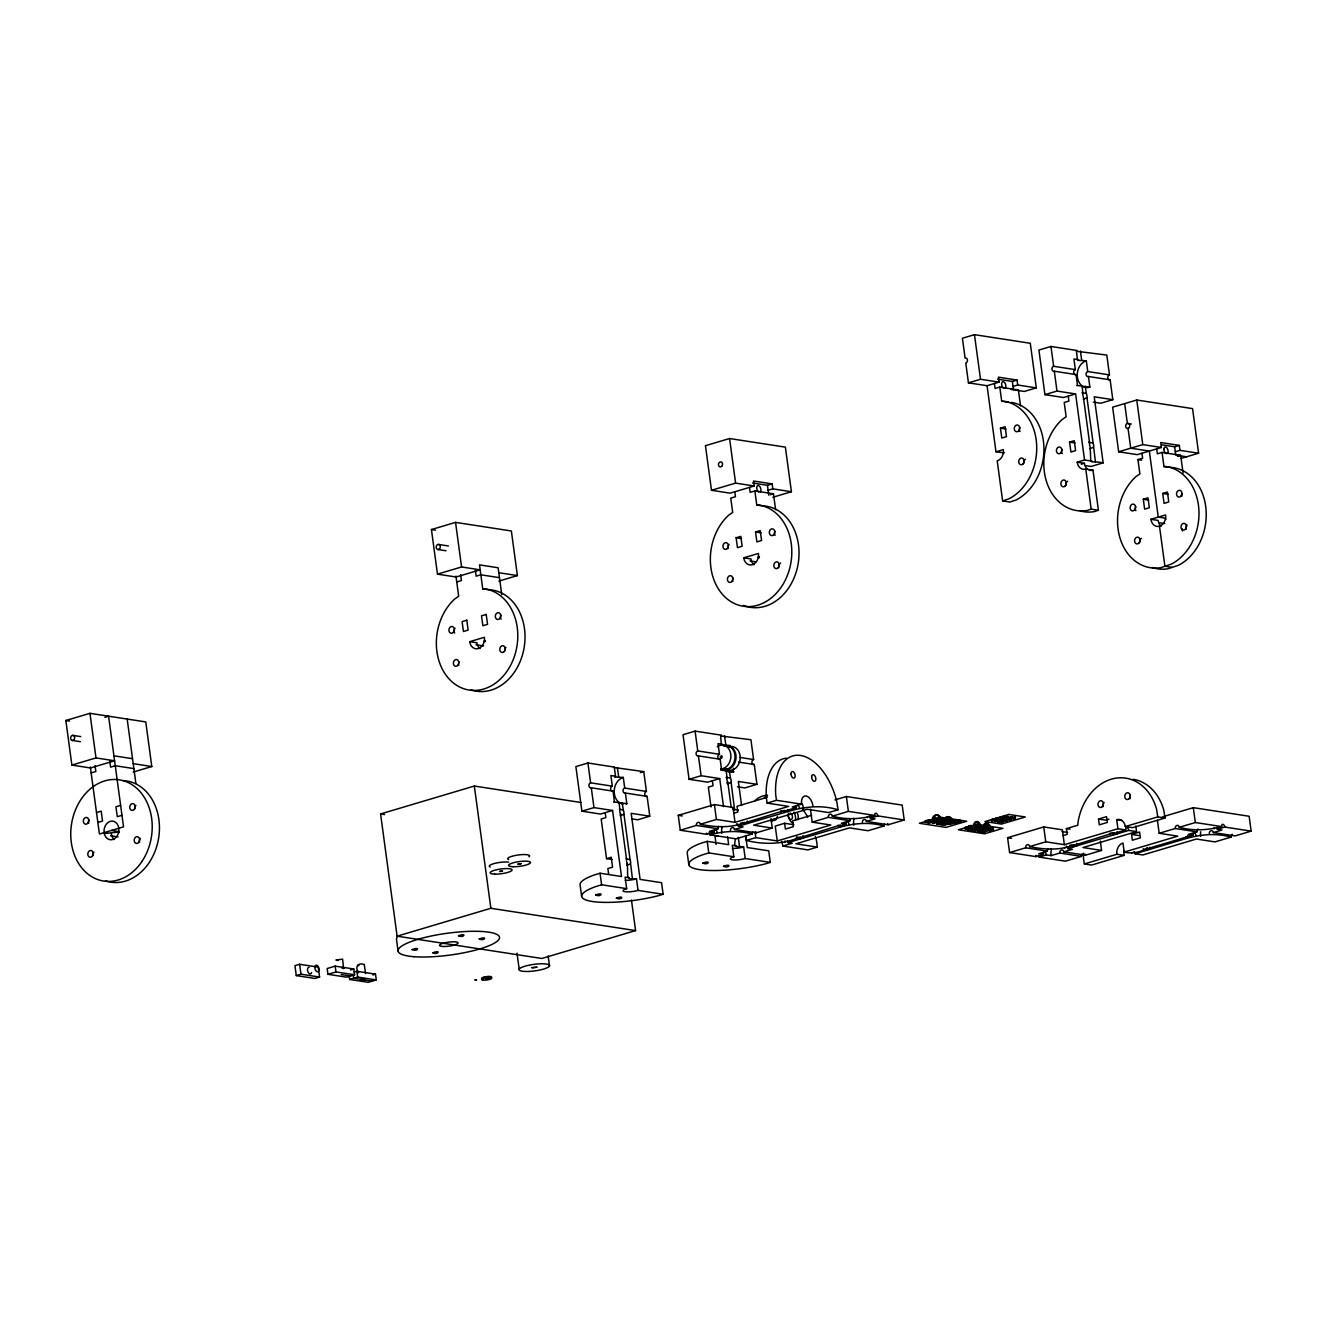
<?xml version="1.0" encoding="UTF-8"?>
<svg xmlns="http://www.w3.org/2000/svg" width="1317" height="1317" viewBox="0 0 1317 1317"><rect width="100%" height="100%" fill="white"/><g stroke="black" fill="none" stroke-linecap="round" stroke-linejoin="round"><path stroke-width="1.5" d="M929.506 822.631L927.991 822.664L934.543 822.104L934.346 820.623M945.721 822.368L945.919 823.866L944.322 824.343L939.63 823.734M943.202 820.557L943.301 819.701M946.989 817.1A5.12 4.05 -81.2 0 1 952.142 819.849L949.014 821.594L944.552 819.898M987.289 829.15L987.404 830.253L993.495 829.628L993.298 828.146L989.577 827.57M988.458 830.138L988.688 829.035M935.696 818.104L934.51 817.495M944.322 824.343L942.297 824.936L941.671 822.499L943.565 821.051A5.12 4.05 -81.2 0 1 943.91 819.75M971.156 827.767L970.942 826.566L974.234 826.187M971.946 827.751L972.325 826.944L972.604 828.459L974.465 828.739L974.251 827.257M786.381 758.148A51.198 29.386 73.4 0 0 766.362 797.987L767.136 803.09L788.603 806.399L735.034 822.335L733.026 807.469L714.407 804.588L678.255 815.355L680.263 830.22L696.331 825.43A2.552 2.025 -81.2 0 1 698.01 822.368A2.552 2.025 -81.2 0 1 700.348 824.244C714.275 827.323 732.137 828.294 744.582 822.351M744.533 823.01L784.751 810.399M745.965 836.509L746.426 840.411C763.531 845.02 784.734 844.263 800.193 836.97M800.143 837.628L840.378 825.018M977.626 830.879L980.227 832.048L983.387 831.225L981.774 831.669M1135.781 826.039L1136.538 831.603L1128.784 830.418A2.552 1.465 73.4 0 0 1126.908 827.702A2.552 1.465 73.4 0 0 1125.689 829.94L1117.935 828.739L1064.366 844.674L1062.358 829.809L1043.739 826.944L1007.587 837.694L1009.596 852.56L1025.663 847.786A2.552 2.025 -81.2 0 1 1027.342 844.707A2.552 2.025 -81.2 0 1 1029.68 846.584C1043.607 849.679 1061.469 850.65 1073.915 844.691M1073.865 845.349L1114.1 832.739M1083.512 853.202A51.198 40.448 -81.2 0 0 1083.545 858.898L1084.352 863.952L1116.832 854.272A9.384 7.408 -81.2 0 1 1122.973 843.012L1124.208 852.083C1131.468 854.173 1142.382 851.984 1147.403 847.489M1147.091 848.774L1187.275 836.822L1187.588 835.538M928.732 822.516C927.58 819.009 936.041 823.701 938.05 820.228C938.675 816.655 934.099 821.643 940.898 818.861L940.766 818.087A5.12 4.05 -81.2 0 0 933.852 816.968M930.856 821.874L932.024 821.364M948.158 820.903L949.211 820.491L949.425 821.989L942.231 823.635L948.355 821.347M949.639 822.368L948.191 824.03L960.883 821.94L960.669 820.442L955.088 819.586L945.688 821.298L946.544 819.832M957.196 821.693C957.92 820.211 953.508 822.499 960.883 821.94M978.317 828.591L977.23 828.656L983.832 828.13L983.634 826.648L979.914 826.072M983.832 828.13L980.21 827.685M970.283 829.002L971.534 828.623L970.497 827.586L969.411 829.266L974.465 828.739M980.441 829.101L979.074 830.747L984.128 830.237L983.931 828.739M937.342 820.903L936.815 822.269L938.675 822.565L944.026 820.968L948.635 821.857M948.964 824.146L959.27 822.417M972.456 829.331L967.896 829.233L968.044 830.171L972.637 830.467L971.946 829.463L971.699 830.747L974.201 831.126L975.074 830.336A5.12 2.947 73.4 0 0 974.728 829.052M980.885 827.685L976.457 827.553L976.49 828.64L968.044 830.171M988.474 825.413L988.474 825.413A5.12 2.947 73.4 0 1 989.248 826.615M970.777 828.409L965.262 828.953L965.065 827.471L968.67 826.385L972.39 826.961L970.283 827.767M974.728 828.953L974.926 830.451L981.198 830.006M930.378 822.368L931.629 821.989M932.749 822.96L936.799 822.615L937.408 821.479M942.001 821.808L936.519 822.598L936.716 824.08C938.922 822.763 945.804 823.158 940.964 823.586M941.737 824.129L943.005 823.751M945.326 820.442L946.594 820.063M948.783 823.24L948.174 824.36L944.124 824.705A5.12 4.05 -81.2 0 1 944.19 823.372M958.249 821.528L951.483 820.656L951.681 822.154L955.302 821.067L955.088 819.586M956.702 822.203L957.969 821.824M976.243 827.866L974.629 828.344L974.432 826.862M977.823 830.319L979.107 830.187M981.823 828.739L973 830.517L972.67 828.228M982.12 830.829L977.56 830.797L979.074 830.747M985.906 829.364L990.582 829.512L989.709 828.475M983.025 831.406L988.474 829.578M989.314 829.891L991.882 830.105M991.487 830.22L982.663 832.015L984.754 831.834A5.12 2.947 73.4 0 0 984.392 830.55M987.075 825.068L988.096 825.364L987.404 826.319M987.832 826.039L987.141 824.672M937.276 820.112L930.823 821.528L930.625 820.047L928.765 819.767L925.143 820.837L925.357 822.318L931.613 821.578M977.626 827.652L977.757 828.755M938.478 817.1L938.297 816.112M726.885 783.055L727.461 781.393A3.408 1.959 73.4 0 1 727.017 778.084L726.243 770.593L720.745 770.198M970.185 826.763L970.909 827.652M796.423 836.855L796.653 838.666M977.856 829.957L978.383 829.101M955.829 822.45C954.446 822.681 953.985 820.754 956.718 821.627M980.144 827.899L971.913 830.352M476.507 980.029L474.811 979.832L476.474 979.93M483.783 977.872L484.837 977.856M487.981 977.362L487.076 976.934L488.278 976.638M487.092 977.313L488.508 976.984M613.59 802.069L619.089 802.481L619.863 809.971A3.408 1.959 73.4 0 0 620.307 813.28L626.563 859.524A3.408 1.959 73.4 0 0 627.007 862.833C629.049 876.447 623.912 879.756 636.49 878.834L638.054 890.407L663.126 894.276L661.562 882.703L640.111 879.394L631.172 813.33L649.791 816.194L647.108 796.39A2.552 2.025 -81.2 0 1 644.754 794.497A2.552 2.025 -81.2 0 1 646.433 791.435L643.75 771.614L613.492 767.399L614.298 767.07L615.533 776.24L614.578 776.997L623.287 777.442L624.719 788.076A2.552 2.025 -81.2 0 0 623.056 791.155A2.552 2.025 -81.2 0 0 625.394 793.032L647.108 796.39M632.358 878.209L630.58 863.376A3.408 1.959 73.4 0 0 630.135 860.067L623.879 813.824A3.408 1.959 73.4 0 0 623.435 810.531L622.184 802.958L618.266 803.008M734.59 809.955L731.05 781.952A3.408 1.959 73.4 0 0 730.606 778.643L729.338 771.071L725.255 771.054L726.243 770.593M1076.615 385.535L1082.113 385.947L1082.887 393.437A3.408 1.959 73.4 0 0 1083.348 396.73L1089.587 442.989A3.408 1.959 73.4 0 0 1090.048 446.282C1091.694 467.749 1087.496 459.699 1103.152 462.86L1094.213 396.796L1112.816 399.66L1110.132 379.839A2.552 2.025 -81.2 0 1 1107.795 377.963A2.552 2.025 -81.2 0 1 1109.474 374.884L1106.79 355.063L1076.532 351.277M1095.398 461.674L1093.62 446.842A3.408 1.959 73.4 0 0 1093.176 443.533L1086.92 397.29A3.408 1.959 73.4 0 0 1086.476 393.981L1085.224 386.424L1082.097 386.589M975.288 822.911L975.271 824.162M984.787 824.64L985.742 824.475M935.498 818.071L934.757 816.787M976.539 826.006L977.593 826.796L971.534 828.623M1001.628 817.775L1000.146 818.17M1001.101 818.68C995.092 819.141 1005.2 818.12 1000.163 818.4M1005.562 816.672L1004.163 816.968M1004.18 819.19L1002.797 819.487M1003.817 819.931L1001.644 820.228L1002.83 819.783M1008.229 817.956L1006.814 818.285M1006.846 820.475L1005.431 820.787M343.605 968.637L342.601 959.155L335.901 960.011L337.975 960.521M364.068 964.719C360.035 962.299 353.68 965.542 358.603 972.802M1076.368 351.013C1078.425 363.838 1074.853 359.36 1086.327 360.907L1087.76 371.542A2.552 2.025 -81.2 0 0 1086.081 374.621A2.552 2.025 -81.2 0 0 1088.435 376.497L1110.132 379.839M485.693 977.856L487.537 977.56L486.73 977.889M812.968 805.905A9.384 5.383 73.4 0 0 806.053 795.945A9.384 5.383 73.4 0 0 801.592 804.16L776.52 800.292L775.746 795.188A51.198 29.386 73.4 0 1 799.715 755.365A51.198 29.386 73.4 0 1 836.838 801.905L838.04 809.774C819.635 804.16 801.888 807.14 784.323 812.573L738.442 826.22L737.668 824.426A2.519 1.301 59.8 0 0 736.779 823.701M787.632 811.684L787.632 809.56M884.464 824.03A2.552 2.025 -81.2 0 0 884.102 825.957C869.022 821.808 854.387 823.207 839.933 827.191L788.109 842.617A2.552 1.465 73.4 0 0 787.418 840.789M1128.784 830.418L1067.774 848.56A2.568 1.432 70 0 0 1066.21 846.024M1232.218 834.27A2.552 2.025 -81.2 0 0 1231.066 837.102C1215.97 832.953 1201.334 834.369 1186.88 838.336L1135.056 853.762A2.552 1.465 73.4 0 0 1133.986 851.49M969.987 826.714L970.744 828.163L976.095 826.566L973.872 825.726A5.12 2.947 73.4 0 1 975.864 821.742A5.12 2.947 73.4 0 1 979.585 825.133M970.366 826.549L969.938 827.636M940.075 822.812L942.231 823.635M485.331 977.708L483.718 977.461L485.347 977.23M935.564 818.252L934.329 817.89M620.62 813.807L620.307 815.799L623.715 814.285M627.32 863.359L627.007 865.351L630.415 863.837M1010.732 819.355L1011.472 818.976L1010.485 818.894M720.662 735.512C721.65 748.27 719.757 744.171 730.441 745.554L728.515 746.262M942.791 820.837L944.47 820.705M973.675 829.99L977.099 828.805M936.683 821.364L932.831 823.454M936.93 819.717L943.729 817.841L949.31 818.697L949.508 820.178L943.334 820.491M948.059 823.125L944.19 825.216M1086.755 397.75L1083.348 399.265M1093.456 447.303L1089.702 448.653M730.869 782.413L727.461 783.928M1082.113 385.947L1081.619 386.523M1086.327 360.907L1084.401 361.599A13.647 10.783 -81.2 0 0 1077.487 377.88A13.647 10.783 -81.2 0 0 1089.027 387.445L1089.867 387.132L1088.435 376.497M623.287 777.442L621.361 778.133A13.647 10.783 -81.2 0 0 614.232 792.686A13.647 10.783 -81.2 0 0 623.155 804.078M625.987 803.979L626.826 803.683L625.394 793.032M733.52 768.255L733.141 772.108A13.647 10.783 -81.2 0 1 725.223 769.671M119.221 831.636L118.267 832.13L119.238 832.509M735.446 838.666C733.339 849.827 736.302 845.399 743.644 846.963L745.208 858.519L770.28 862.388L768.716 850.831L747.266 847.522L745.636 835.505M1011.242 389.453L1024.264 391.462L1036.314 387.873L1030.289 343.276L974.465 334.666L962.414 338.255L965.098 358.076A2.552 2.025 -81.2 0 1 967.435 359.953A2.552 2.025 -81.2 0 1 965.773 363.031L968.439 382.852L987.059 385.716L995.981 451.78L1003.356 449.591A9.384 7.408 -81.2 0 1 997.216 460.868L1002.632 500.937L1008.97 498.814A51.198 40.448 -81.2 0 0 1036.644 444.981A51.198 40.448 -81.2 0 0 1004.048 401.224L1001.694 401.241L999.784 387.083L995.092 388.482L994.417 383.527M1092.287 461.197L1084.533 459.995L1077.174 462.185A9.384 7.408 -81.2 0 0 1085.768 469.082L1092.995 470.202L1098.411 510.255L1091.184 509.136L1087.085 510.502A51.198 40.448 -81.2 0 1 1045.928 479.635A51.198 40.448 -81.2 0 1 1062.012 419.646L1066.144 416.748L1064.218 402.475L1068.91 401.076L1068.235 396.121M1098.411 510.255L1094.312 511.622A51.198 40.448 -81.2 0 1 1080.269 510.914M614.298 767.07L587.925 763.004L575.875 766.593L581.916 811.173L593.967 807.601L612.57 810.465L621.509 876.529L600.042 873.22L593.819 875.13A51.198 10.997 -7.7 0 0 580.073 884.843L581.637 896.416M727.577 836.641L728.663 844.658L707.213 841.349L700.973 843.259A51.198 10.997 -7.7 0 0 687.227 852.972L688.791 864.528M629.263 877.731L625.114 877.089L626.678 888.646L601.606 884.777L595.383 886.703A51.198 10.997 -7.7 0 0 593.078 901.602A51.198 10.997 -7.7 0 0 659.093 895.511L663.126 894.276M736.417 845.843L732.285 845.218L733.849 856.774L708.76 852.906L702.537 854.815A51.198 10.997 -7.7 0 0 700.232 869.73A51.198 10.997 -7.7 0 0 766.247 863.639L770.28 862.388M729.569 438.528L705.451 445.689L711.476 490.286L730.095 493.167L754.197 485.989L753.522 481.034L772.141 483.899L772.799 488.854L791.418 491.718L785.376 447.138L729.569 438.528L735.594 483.125L754.197 485.989M437.474 574.146L461.576 566.968L480.178 569.833L456.077 577.011L437.474 574.146L431.433 529.549L455.55 522.372L511.358 530.981L517.4 575.578L498.847 581.093M1077.322 350.536L1050.966 346.47L1038.915 350.042L1044.941 394.639L1063.543 397.52L1075.61 393.931L1084.533 459.995M968.439 382.852L980.507 379.263L999.109 382.128L998.434 377.172L1017.037 380.053L1017.712 385.008L1036.314 387.873M987.059 385.716L999.109 382.128M997.479 379.148L1012.361 381.436L1017.037 380.053M1013.02 386.391L1017.712 385.008M711.476 490.286L735.594 483.125M1044.941 394.639L1056.991 391.067L1075.61 393.931M752.567 483.01L767.449 485.298L772.141 483.899M775.614 509.663L773.474 493.809L754.871 490.945L750.18 492.344L749.505 487.389M456.736 581.966L461.427 580.567L460.621 574.624M768.124 490.253L772.799 488.854M770.346 494.748L773.474 493.809M1000.443 428.124L1005.134 426.724L1006.484 436.635L1001.793 438.034L1000.443 428.124L1006.023 428.98M772.865 497.25L791.418 491.718M1112.816 399.66L1100.765 403.249L1093.324 402.097M1136.752 400.006L1112.635 407.183L1118.66 451.78L1137.279 454.645L1161.38 447.467L1160.705 442.512L1179.324 445.393L1179.983 450.348L1198.602 453.213L1192.56 408.616L1136.752 400.006L1142.777 444.603L1161.38 447.467M71.875 765.078L95.993 757.917L114.595 760.782L90.494 767.959L71.875 765.078L65.85 720.498L89.951 713.32L145.775 721.93L151.801 766.527L133.264 772.042M104.85 717.288L108.57 716.185L123.535 826.846L99.417 834.023L90.346 766.971M736.121 537.748L740.812 536.365L742.146 546.275L737.454 547.658L736.121 537.748L741.553 538.587M755.546 531.986L760.222 530.586L761.572 540.497L756.88 541.896L755.546 531.986L761.127 532.842M1069.585 442.117L1074.26 440.718L1075.61 450.628L1070.919 452.011L1069.585 442.117L1075.001 442.94M743.71 557.832L758.444 553.453A9.384 7.408 -81.2 0 1 752.303 564.73A9.384 7.408 -81.2 0 1 743.71 557.832L750.953 558.951A9.384 7.408 -81.2 0 0 753.966 564.73M469.692 641.675L484.426 637.296A9.384 7.408 -81.2 0 1 478.285 648.573A9.384 7.408 -81.2 0 1 469.692 641.675L476.935 642.795A9.384 7.408 -81.2 0 0 479.964 648.573M1118.66 451.78L1142.777 444.603M1081.273 464.226L1084.401 463.304A9.384 7.408 -81.2 0 0 1087.43 469.082M1103.152 462.86L1091.085 466.448L1085.406 465.576M1161.61 444.767L1174.632 446.776L1179.324 445.393M1156.688 448.867L1157.363 453.822L1162.055 452.422L1163.965 466.58L1166.335 466.564A51.198 40.448 -81.2 0 1 1198.914 510.321A51.198 40.448 -81.2 0 1 1171.241 564.153L1160.804 567.643A51.198 40.448 -81.2 0 1 1119.648 536.776A51.198 40.448 -81.2 0 1 1135.731 476.787L1139.88 473.873L1137.937 459.6L1142.629 458.201L1141.954 453.246M91.153 772.914L95.845 771.515L95.038 765.572M1175.307 451.731L1179.983 450.348M1177.53 456.225L1180.658 455.303L1183.078 473.132M1181.382 458.332L1198.602 453.213M1143.304 499.242L1147.996 497.842L1149.329 507.753L1144.638 509.152L1143.304 499.242L1148.737 500.081M1162.73 493.463L1167.405 492.064L1168.755 501.975L1164.063 503.374L1162.73 493.463L1168.311 494.319M96.52 812.556L101.211 811.157L102.545 821.067L97.853 822.466M120.621 805.378L115.929 806.778L117.279 816.688L121.971 815.289M1159.487 526.207A9.384 7.408 -81.2 0 1 1150.893 519.31L1165.627 514.931A9.384 7.408 -81.2 0 1 1159.487 526.207L1164.903 566.277L1172.146 567.38M631.452 900.038L635.584 930.592L541.83 958.48L397.108 936.173L380.58 813.939L474.334 786.051L580.863 802.481M721.453 735.182L695.096 731.116L683.029 734.705L689.071 779.302L707.673 782.166L719.724 778.577L723.51 806.613M640.309 772.635L643.75 771.614M689.071 779.302L701.121 775.713L719.724 778.577M612.57 810.465L600.519 814.054L581.916 811.173M649.791 816.194L637.724 819.783L632.144 818.927M738.475 762.066L754.262 764.502L756.946 784.323L744.895 787.912L737.438 786.759M767.284 797.262L737.043 806.267L737.816 812.046L733.799 813.247M767.136 803.09L776.52 800.292M700.348 824.244L716.415 819.454L735.034 822.335M605.211 812.655L605.869 817.61L601.178 819.009L606.544 858.651L611.236 857.252L612.57 867.162L607.878 868.562L608.668 874.34M718.753 826.335A2.552 2.025 -81.2 0 0 718.045 828.788L709.419 831.356L714.061 832.064A2.568 1.498 76.9 0 1 714.983 829.825M801.592 804.16L792.225 806.942L796.357 807.584A2.552 1.465 73.4 0 1 797.575 805.346A2.552 1.465 73.4 0 1 799.452 808.062M680.263 830.22L706.62 834.287L714.061 832.064M784.702 811.058L796.357 807.584M709.023 832.937A2.552 1.465 73.4 0 1 709.715 834.764C723.642 831.175 737.718 830.122 752.155 834.04A2.552 2.025 -81.2 0 1 752.863 831.603M730.441 830.698A2.552 2.025 -81.2 0 1 732.12 827.619A2.552 2.025 -81.2 0 1 734.458 829.496L743.084 826.928L738.442 826.22M834.945 799.913L846.37 796.505L902.194 805.115L904.203 819.981L888.119 824.755L866.421 821.413A2.552 2.025 -81.2 0 0 864.067 819.536A2.552 2.025 -81.2 0 0 862.405 822.615M718.177 835.752L715.049 836.674L716.086 844.378M299.618 964.274L294.942 965.674L296.276 975.584L314.878 978.449L319.57 977.049L318.237 967.139L299.618 964.274L300.967 974.185L319.57 977.049M397.108 936.173L490.862 908.286L635.584 930.592M793.921 824.722L784.619 823.29L775.236 826.072L777.244 840.937L830.813 825.002L812.21 822.137L810.449 809.132M811.552 815.272L792.653 820.886L793.427 826.681L785.393 829.068L784.619 823.29M752.155 834.04L736.088 838.83L709.715 834.764M734.458 829.496L756.172 832.854L772.239 828.064L770.988 818.779M838.04 809.774L828.656 812.573L807.206 809.264L753.637 825.199L772.239 828.064M746.426 840.411L755.793 837.628L777.244 840.937M296.276 975.584L300.967 974.185M812.21 822.137L828.278 817.347L849.992 820.705A2.552 2.025 -81.2 0 1 850.338 818.762M828.278 817.347A2.552 2.025 -81.2 0 1 829.957 814.268A2.552 2.025 -81.2 0 1 832.311 816.161L848.378 811.371L874.735 815.437A2.552 1.465 73.4 0 1 875.953 813.198A2.552 1.465 73.4 0 1 877.83 815.914L904.203 819.981M335.193 966.135L327.159 968.522L327.949 974.3L346.552 977.165L354.586 974.778L353.812 968.999L335.193 966.135L335.983 971.913L354.586 974.778M327.949 974.3L335.983 971.913M849.992 820.705L841.365 823.257L846.024 823.981L846.321 822.269A2.519 1.531 88.1 0 1 848.51 822.615L849.119 824.458M832.311 816.161C846.732 820.079 860.824 819.026 874.735 815.437M350.585 969.954L353.812 968.999M840.312 825.677L846.024 823.981M869.236 815.898A2.568 1.432 70 0 1 870.389 818.137L877.83 815.914M354.207 972.094L356.891 971.288L375.493 974.152L376.283 979.947L368.25 982.334L349.631 979.469L349.12 975.601M781.491 841.382A9.384 5.383 73.4 0 1 782.858 846.041L792.241 843.242L788.109 842.617M866.421 821.413L875.048 818.845L870.389 818.137M349.631 979.469L357.664 977.066L376.283 979.947M372.81 974.959L375.493 974.152M884.102 825.957L868.035 830.731L849.432 827.866L795.863 843.802L817.314 847.111L816.721 842.04A51.198 29.386 73.4 0 0 815.421 836.476M817.314 847.111L807.93 849.909L782.858 846.041M932.09 820.458L930.296 820.738L931.037 819.931M930.823 821.528L926.954 821.841M936.914 819.026L937.852 818.746M929.539 822.055L930.395 821.808M932.568 820.919L932.683 821.824L939.07 820.376M939.515 818.219A5.12 4.05 -81.2 0 1 940.206 819.158L944.487 820.129M941.968 819.19L942.165 820.689L940.305 820.392L940.108 818.911L942.363 819.075M938.28 820.623L938.428 820.853M940.305 820.392L946.874 819.767M936.815 822.269L942.165 820.689M944.305 819.948L943.433 819.602M937.589 822.401L943.993 820.623M949.508 820.178L947.664 820.475L947.549 821.693M939.63 824.195L941.77 823.553M936.716 824.08L940.42 824.31M950.446 822.137L944.059 823.569L945.919 823.866M950.874 819.981A5.12 4.05 -81.2 0 1 951.582 820.919L955.681 821.693M951.582 822.318L948.997 822.845L949.722 822.022M948.191 824.03L953.541 822.434L953.343 820.952M967.271 828.36L970.744 828.163M970.185 827.488L972.868 827.422M973.954 826.236L974.959 825.364M970.3 828.442C969.131 825.957 967.172 829.562 969.444 828.689M976.44 826.401L980.918 826.121A5.12 2.947 73.4 0 0 977.198 821.462A5.12 2.947 73.4 0 0 974.81 825.446L977.395 826.352M969.411 829.266L965.262 828.953M972.604 828.459L978.531 826.516M977.955 826.862L981.033 826.911M971.699 830.747L973.543 830.023M979.65 828.393L983.898 827.669M987.174 823.751A5.12 2.947 73.4 0 0 983.536 827.224L984.704 827.438M976.934 829.842L985.758 828.064L983.618 827.735M987.124 827.833L986.12 828.113L990.582 827.619A5.12 2.947 73.4 0 0 986.877 822.96A5.12 2.947 73.4 0 0 984.474 826.944L988.194 828.014M980.441 829.99L987.256 828.294M979.947 830.5L981.214 830.122M977.724 831.669L980.803 831.718L986.153 830.122L986.038 829.216M984.095 828.36L984.293 829.842L987.915 828.772L993.495 829.628M984.128 830.237L982.268 829.94L990.697 828.409M993.298 828.146L989.676 829.216L989.874 830.698M983.404 831.439L987.98 830.072M981.149 831.537L982.252 831.718M989.726 829.776L990.582 829.512M981.363 832.229L984.803 832.344M1063.132 835.587L1067.149 834.402L1066.375 828.623L1077.849 825.199L1078.014 822.236A51.198 40.448 -81.2 0 1 1115.4 778.232A51.198 40.448 -81.2 0 1 1156.54 809.099L1157.791 816.886L1165.018 818.005L1163.784 810.202A51.198 40.448 -81.2 0 0 1133.246 779.302M1098.51 819.059L1106.543 816.655L1107.334 822.45L1099.3 824.837L1098.51 819.059L1105.753 820.162L1108.963 819.207M1029.68 846.584L1045.764 841.81L1064.366 844.674M1117.935 828.739L1116.701 819.651A9.384 7.408 -81.2 0 1 1125.294 826.549L1157.791 816.886M1048.085 848.691A2.552 2.025 -81.2 0 0 1047.377 851.128L1038.751 853.696L1043.393 854.42L1043.69 852.708A2.519 1.531 88.1 0 1 1045.583 852.576L1046.505 854.898L1051.147 855.606L1059.773 853.037L1081.487 856.396A2.552 2.025 -81.2 0 1 1082.195 853.943M1162.862 816.721L1193.317 807.667L1249.142 816.26L1251.15 831.126L1235.083 835.916L1213.369 832.558A2.552 2.025 -81.2 0 0 1211.031 830.681A2.552 2.025 -81.2 0 0 1209.352 833.76M1165.018 818.005L1132.538 827.669L1125.294 826.549M1009.596 852.56L1035.952 856.626L1043.393 854.42M1114.034 833.398L1125.689 829.94M1038.372 855.293A2.552 1.465 73.4 0 1 1039.064 857.104L1046.505 854.898M1059.773 853.037A2.552 2.025 -81.2 0 1 1061.453 849.975A2.552 2.025 -81.2 0 1 1063.79 851.852L1072.433 849.284L1067.774 848.56M1136.538 831.603L1082.969 847.539L1101.572 850.42L1100.321 841.119M1131.566 834.435L1139.6 832.048L1140.39 837.826L1132.357 840.213L1131.566 834.435L1138.81 835.554M1081.487 856.396L1065.42 861.17L1039.064 857.104M1063.79 851.852L1085.504 855.194L1101.572 850.42M1157.413 820.277L1159.174 833.282L1175.241 828.508L1196.955 831.85A2.552 2.025 -81.2 0 1 1198.108 829.019M1175.241 828.508A2.552 2.025 -81.2 0 1 1176.921 825.43A2.552 2.025 -81.2 0 1 1179.258 827.306L1195.326 822.532L1221.682 826.582A2.552 1.465 73.4 0 1 1222.9 824.343A2.552 1.465 73.4 0 1 1224.794 827.06L1251.15 831.126M1124.208 852.083L1177.777 836.147L1159.174 833.282M1196.955 831.85L1188.313 834.418L1192.972 835.126L1193.268 833.431A2.519 1.531 88.1 0 1 1195.457 833.76L1196.066 835.604M1124.438 850.568A9.384 7.408 -81.2 0 0 1124.076 855.392L1091.595 865.055L1084.352 863.952M1187.275 836.822L1192.972 835.126M1179.258 827.306C1193.679 831.225 1207.771 830.171 1221.682 826.582M1216.579 827.488A2.568 1.432 70 0 1 1217.352 829.282L1224.794 827.06M1213.369 832.558L1221.995 830.006L1217.352 829.282M1231.066 837.102L1214.982 841.892L1196.379 839.028L1142.81 854.963L1135.056 853.762M1004.311 452.834L995.981 451.78M759.399 556.696L757.868 557.321L759.415 557.717M485.38 640.539L483.849 641.33L485.397 641.56M753.209 764.469A2.552 2.025 -81.2 0 1 753.587 759.547L750.92 739.726L720.992 736.022M996.426 819.075C993.232 819.586 1001.233 818.301 996.623 819.042M993.15 820.063L991.421 820.458L994.137 819.981L991.948 820.228L993.018 820.145M996.047 819.898C1000.377 819.47 993.183 819.586 995.948 820.178M1008.114 816.984L1006.567 817.347L1008.295 816.968M992.508 820.919C995.29 820.475 989.775 821.331 992.491 820.985M1003.669 818.334L1005.266 818.022L1002.55 818.548L1004.723 818.252L1003.735 818.334M996.129 819.882C993.084 820.853 996.985 821.446 996.245 820.326M999.537 819.553L1000.706 819.454L998.533 819.684L1001.266 819.273L999.603 819.536M999.076 820.392L1000.788 820.047L998.072 820.573L1000.262 820.277L999.191 820.359M1010.666 817.643L1012.378 817.297L1010.814 817.61M1007.192 818.664L1006.204 818.845L1008.378 818.548L1005.661 819.026L1007.192 818.713M998.895 821.643L999.866 821.726L997.71 822.071L1000.327 820.886L997.611 821.413L998.599 821.495M1010.929 818.334L1009.448 819.602M1010.468 819.174L1009.299 819.273L1010.485 819.108M1002.27 821.528L1001.266 821.726L1003.439 821.429L1000.722 821.89L1002.253 821.578M1001.183 817.264C1003.998 816.342 997.891 817.182 1000.887 817.314M936.189 819.948L936.058 819.026L937.49 819.404M1011.275 817.511L1009.201 818.614L1010.188 818.746M1010.946 818.055C1013.761 818.466 1007.472 818.664 1010.946 818.269M1083.068 392.976L1081.981 392.729L1086.163 393.454M1089.768 442.528L1088.682 442.282L1092.863 443.006M727.198 777.623L726.342 777.623M105.245 833.431L118.843 832.064M1008.015 816.589C1007.867 815.108 1008.443 818.203 1008.312 816.754M1010.649 817.906L1009.662 817.775L1011.374 817.445M714.983 829.825L715.789 829.94A2.568 1.498 76.9 0 1 717.172 832.542M730.293 778.1L726.26 777.31M623.139 809.988L619.418 809.198M629.839 859.54L626.118 858.75M754.871 490.945L756.781 505.102L759.152 505.086A51.198 40.448 -81.2 0 1 787.55 575.002A51.198 40.448 -81.2 0 1 724.12 596.173A51.198 40.448 -81.2 0 1 728.548 515.293L732.696 512.395L730.754 498.122L735.446 496.723L734.771 491.768M501.761 594.724L498.122 567.759L479.503 564.878L482.763 588.946L485.133 588.929A51.198 40.448 -81.2 0 1 513.531 658.862A51.198 40.448 -81.2 0 1 450.118 680.016A51.198 40.448 -81.2 0 1 454.53 599.153L458.678 596.239L455.945 576.023M341.762 967.913L343.836 968.225M1166.022 519.194C1164.771 517.779 1162.565 517.68 1158.269 517.12L1149.329 451.056L1130.727 448.192L1128.043 428.371M358.899 965.69L357.598 965.361M1078.574 359.706L1073.915 358.998L1075.363 369.633A2.552 2.025 -81.2 0 0 1073.684 372.711A2.552 2.025 -81.2 0 0 1076.022 374.588L1077.471 385.223M1076.022 374.588L1054.324 371.246A2.552 2.025 -81.2 0 1 1051.97 369.353A2.552 2.025 -81.2 0 1 1053.649 366.291L1075.363 369.633M1087.76 371.542L1109.474 374.884M1085.224 386.424L1089.867 387.132M999.784 387.083L1018.387 389.964L1020.527 405.817M1001.694 401.241L1008.921 402.36M1131.319 424.025L1127.368 423.415L1124.685 403.595M1162.055 452.422L1180.658 455.303M1177.233 455.369L1186.535 456.801M1137.937 459.6L1141.658 460.176M1163.965 466.58L1173.562 467.683A51.198 40.448 -81.2 0 1 1206.158 511.44A51.198 40.448 -81.2 0 1 1178.468 565.273L1168.031 568.763A51.198 40.448 -81.2 0 1 1152.293 567.512M1077.174 462.185L1084.401 463.304M1150.893 519.31L1158.137 520.429A9.384 7.408 -81.2 0 0 1161.15 526.207M1159.125 522.701L1164.821 523.573M1002.632 500.937L1009.859 502.04L1016.197 499.933A51.198 40.448 -81.2 0 0 1043.871 446.101A51.198 40.448 -81.2 0 0 1011.291 402.344M756.781 505.102L766.379 506.205A51.198 40.448 -81.2 0 1 797.378 567.643A51.198 40.448 -81.2 0 1 743.43 605.408M750.048 560.927L755.728 561.799M431.433 529.549L435.417 530.158M438.429 544.431L448.422 545.979M438.034 549.535L446.035 550.769M498.781 572.714L517.4 575.578M499.456 577.669L480.853 574.788L476.161 576.188L475.355 570.245M482.763 588.946L492.36 590.049A51.198 40.448 -81.2 0 1 523.606 650.4A51.198 40.448 -81.2 0 1 471.091 689.878M476.03 644.77L483.619 645.939M722.687 744.368L718.045 743.644L719.477 754.295A2.552 2.025 -81.2 0 0 719.098 759.218M721.584 769.885L720.152 759.25L698.438 755.892A2.552 2.025 -81.2 0 1 696.1 754.015A2.552 2.025 -81.2 0 1 697.763 750.937L719.477 754.295M739.775 757.423L753.587 759.547M1116.701 819.651L1122.133 820.491M729.338 771.071L733.997 771.795M1066.375 828.623L1070.095 829.183M756.946 784.323L738.343 781.458L741.586 805.477M1062.062 831.587L1067.643 832.443M940.898 818.861L940.042 817.972A5.12 4.05 -81.2 0 0 935.926 814.894A5.12 4.05 -81.2 0 0 932.189 819.289L932.913 819.404A5.12 4.05 -81.2 0 1 933.259 818.12M952.273 820.623L951.417 819.734A5.12 4.05 -81.2 0 0 944.503 818.598M935.778 818.845L934.971 819.092M940.404 819.668L940.931 819.273A5.12 4.05 -81.2 0 0 939.35 817.676M953.294 821.676L955.862 821.89M975.897 825.084L977.757 825.38M985.56 826.582L987.421 826.862M946.33 820.837L949.014 821.594M951.681 822.154L953.541 822.434M937.622 821.084L939.482 821.38M948.997 822.845L950.858 823.125M970.942 826.566L972.802 826.846M976.638 827.751L978.811 828.08M980.046 828.278L982.219 828.607M930.296 820.738L932.173 821.034M941.671 822.499L943.449 822.203M975.963 827.85L978.416 828.212M985.626 829.331L988.079 829.694M932.683 821.824L934.543 822.104M974.629 828.344L976.49 828.64M984.293 829.842L986.153 830.122M938.33 823.602L940.898 823.816M965.065 827.471L968.785 828.047M982.416 830.303L984.276 830.583M970.678 828.887L973.806 829.331M980.342 830.368L982.515 830.714M966.859 828.475L969.032 828.805M976.539 829.973L978.712 830.303M925.357 822.318L927.991 822.73M942.297 824.936L939.367 824.491M974.926 830.451L977.56 830.846M973 830.517L975.14 830.846M615.533 776.24L610.874 775.532L612.323 786.167A2.552 2.025 -81.2 0 0 610.644 789.245A2.552 2.025 -81.2 0 0 612.998 791.122L614.43 801.757M1116.832 854.272L1124.076 855.392M1007.587 837.694L1011.571 838.32M1025.663 847.786L1047.377 851.128M612.998 791.122L591.284 787.78A2.552 2.025 -81.2 0 1 588.946 785.887A2.552 2.025 -81.2 0 1 590.609 782.825L612.323 786.167M624.719 788.076L646.433 791.435M732.729 809.231L738.31 810.087M622.184 802.958L626.826 803.683M65.85 720.498L69.571 721.058M678.255 815.355L682.239 815.964M696.331 825.43L718.045 828.788M72.847 735.38L80.765 736.598M72.451 740.467L80.37 741.701M113.921 755.826L132.54 758.691M133.198 763.646L151.801 766.527M133.873 768.601L115.27 765.737L110.579 767.136L109.772 761.193M380.58 813.939L384.613 814.565M606.544 858.651L612.125 859.507M111.468 830.434L118.909 831.587M110.579 835.735L118.02 836.888M484.541 977.395L487.29 977.823M341.268 974.547L350.569 975.979M372.267 981.132L353.647 978.268L353.137 974.415M970.629 826.549L971.09 827.142M797.575 836.937L799.748 839.143M977.872 823.125L978.498 823.948M1111.877 832.871L1113.655 834.912M1071.692 844.823L1073.47 846.864M838.155 825.133L839.933 827.191M782.545 810.515L784.323 812.573M742.36 822.466L744.138 824.524M1185.679 836.674L1186.88 838.336M1145.494 848.625L1146.712 850.305M987.536 826.171L987.075 825.265M979.469 829.035L979.963 829.924M928.189 822.549L932.946 822.582M971.551 830.27L970.563 830.566M1076.615 843.357L1076.96 845.827M843.061 823.685L843.423 826.154M802.893 835.637L803.238 838.106M747.282 821.001L747.628 823.487M1143.6 849.811L1143.37 848.691M1110.544 834.435L1110.247 832.904M1070.375 846.387L1070.079 844.856M781.211 812.095L780.915 810.564M741.043 824.047L740.812 822.911M1200.725 836.328L1200.544 835.291A13.647 10.783 -81.2 0 1 1200.66 831.735M1051.147 855.606L1050.966 854.568A13.647 10.783 -81.2 0 1 1051.098 851.029M853.778 825.183L853.581 824.129A13.647 10.783 -81.2 0 1 853.712 820.59M944.915 825.331L944.849 824.821A5.12 4.05 -81.2 0 1 944.915 823.487M1174.632 446.776L1175.752 455.04M1193.317 807.667L1195.326 822.532M1080.434 351.013L1081.669 360.183M1085.768 469.082L1091.184 509.136M1050.966 346.47L1053.649 366.291M1054.324 371.246L1056.991 391.067M1012.361 381.436L1013.481 389.7M1043.739 826.944L1045.764 841.81M974.465 334.666L980.507 379.263M987.717 827.274L987.915 828.772M980.276 828.755L980.408 829.661M978.054 825.792L978.251 827.274M970.942 828.739L971.139 830.237M970.645 828.327L970.843 829.809M968.67 826.385L968.868 827.883M943.729 817.841L943.927 819.322M943.91 820.063L944.026 820.968M940.14 821.512L940.338 822.993M938.346 820.277L938.675 822.565M928.765 819.767L928.962 821.248M846.37 796.505L848.378 811.371M767.449 485.298L768.782 495.208M724.548 735.66L725.799 744.846M738.294 837.349L739.512 846.321M727.774 781.936L731.231 807.502M712.365 780.783L713.024 785.739L708.348 787.122L711.032 806.942M714.407 804.588L716.415 819.454M695.096 731.116L697.763 750.937M698.438 755.892L701.121 775.713M707.213 841.349L708.76 852.906M617.393 767.548L618.628 776.717M587.925 763.004L590.609 782.825M591.284 787.78L593.967 807.601M600.042 873.22L601.606 884.777M548.152 955.928L549.502 965.987A15.36 3.292 -7.7 0 1 525.516 971.469A15.36 3.292 -7.7 0 1 528.018 965.41A15.36 3.292 -7.7 0 1 549.502 965.987M517.021 953.162L519.194 969.263M455.55 522.372L461.576 566.968M474.334 786.051L490.862 908.286M398.063 951.022L396.499 939.465A51.198 10.997 -7.7 0 1 397.833 936.403M364.299 964.307L365.55 973.592M356.891 971.288L357.664 977.066M127.173 719.049L135.881 783.434M89.951 713.32L95.993 757.917M755.102 831.768L755.793 837.628M1190.189 835.324L1190.37 837.299M1150.021 847.292L1150.202 849.251M1116.948 831.801L1117.145 833.875M721.815 833.266L721.601 830.846A13.647 10.783 -81.2 0 1 722.012 827.306M945.227 818.713A5.12 4.05 -81.2 0 1 946.034 817.775M951.598 820.096A5.12 4.05 -81.2 0 1 952.306 821.018M1130.151 798.563A3.408 2.7 -81.2 0 1 1130.414 795.172M1103.366 806.531A3.408 2.7 -81.2 0 1 1104.123 802.448M1035.952 856.626A2.552 1.465 73.4 0 1 1036.002 855.424M1064.679 848.082A2.568 1.432 70 0 1 1064.613 847.457M1050.95 848.774A2.552 2.025 -81.2 0 1 1051.394 849.942M1085.076 854.042A2.552 2.025 -81.2 0 1 1085.504 855.194M1131.962 853.284A2.552 1.465 73.4 0 1 1131.929 852.659M1214.241 828.805A2.568 1.432 70 0 1 1214.241 827.619M1186.387 529.154A3.408 2.7 -81.2 0 1 1187.127 525.071M1182.452 530.932A8.528 6.75 -81.2 0 1 1182.09 528.792M1181.925 496.13A3.408 2.7 -81.2 0 1 1181.843 493.546M1135.896 510.65A3.408 2.7 -81.2 0 1 1135.797 506.535M1139.781 542.143A3.408 2.7 -81.2 0 1 1141.345 538.357M1062.177 453.525A3.408 2.7 -81.2 0 1 1062.062 449.41M1066.062 485.002A3.408 2.7 -81.2 0 1 1067.61 481.232M1092.995 470.202A9.384 7.408 -81.2 0 1 1089.159 470.07M1023.902 462.991A3.408 2.7 -81.2 0 1 1025.466 459.221M1020.017 431.499A3.408 2.7 -81.2 0 1 1019.901 427.399M1003.077 387.659A3.408 1.959 73.4 0 1 1002.056 382.226A3.408 1.959 73.4 0 1 1005.513 384.136A3.408 1.959 73.4 0 1 1004.163 388.268M728.35 548.448A3.408 2.7 -81.2 0 1 729.091 544.365M732.812 581.488A3.408 2.7 -81.2 0 1 733.075 578.081M779.005 566.853A3.408 2.7 -81.2 0 1 780.553 563.067M775.12 535.361A3.408 2.7 -81.2 0 1 775.005 531.245M758.707 491.932A3.408 1.959 73.4 0 1 756.798 486.895A3.408 1.959 73.4 0 1 759.958 486.714A3.408 1.959 73.4 0 1 760.238 491.834M968.028 828.195A5.12 2.947 73.4 0 1 971.781 826.319M968.966 827.916A5.12 2.947 73.4 0 1 972.72 826.039M981.56 827.043A5.12 2.947 73.4 0 1 982.383 827.537M802.218 804.045A9.384 5.383 73.4 0 1 803.584 808.704M755.728 831.685A2.552 2.025 -81.2 0 1 756.172 832.854M706.62 834.287A2.552 1.465 73.4 0 1 706.653 833.068M721.617 826.434A2.552 2.025 -81.2 0 1 722.062 827.586M755.003 800.67A51.198 29.386 73.4 0 1 767.334 795.386M764.37 797.872A51.198 29.386 73.4 0 1 767.548 795.336M802.135 808.49A51.198 29.386 73.4 0 1 807.749 817.198M774.347 818.878A8.528 4.906 73.4 0 1 771.235 821.265M777.507 816.375A8.528 4.906 73.4 0 1 771.186 819.322M790.447 813.05A3.408 1.959 73.4 0 1 792.357 818.087A3.408 1.959 73.4 0 1 789.196 818.269A3.408 1.959 73.4 0 1 788.916 813.132M793.937 812.062A8.528 4.906 73.4 0 1 795.501 820.359M793.229 823.355A8.528 4.906 73.4 0 1 787.978 815.289M797.493 813.28A8.528 4.906 73.4 0 1 798.184 819.569M887.691 823.602A2.552 2.025 -81.2 0 1 888.119 824.755M784.998 842.139A2.552 1.465 73.4 0 1 785.047 840.921M853.581 818.351A2.552 2.025 -81.2 0 1 854.009 819.503M867.294 817.659A2.568 1.432 70 0 1 867.228 817.034M745.208 858.519A9.384 2.008 -7.7 0 1 732.153 859.836A9.384 2.008 -7.7 0 1 733.849 856.774M743.644 846.963A9.384 2.008 -7.7 0 1 732.318 848.428M754.262 764.502A2.552 2.025 -81.2 0 1 753.736 764.568M720.152 759.25A2.552 2.025 -81.2 0 1 719.625 759.316M638.054 890.407A9.384 2.008 -7.7 0 1 624.999 891.724A9.384 2.008 -7.7 0 1 626.678 888.646M636.49 878.834A9.384 2.008 -7.7 0 1 625.163 880.316M508.642 859.606A11.079 2.387 -7.7 0 1 518.24 854.98A11.079 2.387 -7.7 0 1 528.94 856.84M490.22 867.047A11.079 2.387 -7.7 0 1 494.385 863.475A11.079 2.387 -7.7 0 1 508.675 862.141M454.694 633.016A3.408 2.7 -81.2 0 1 455.073 628.209M458.793 665.332A3.408 2.7 -81.2 0 1 459.057 661.941M504.987 650.697A3.408 2.7 -81.2 0 1 505.926 647.437M501.102 619.204A3.408 2.7 -81.2 0 1 500.987 615.105M123.271 780.619A51.198 40.448 -81.2 0 1 158.452 839.159A51.198 40.448 -81.2 0 1 105.492 880.826M88.733 823.24A3.408 2.7 -81.2 0 1 88.996 819.849M92.997 855.441A3.408 2.7 -81.2 0 1 93.951 852.181M139.602 842.468A3.408 2.7 -81.2 0 1 140.343 838.386M134.927 808.605A3.408 2.7 -81.2 0 1 135.881 805.346M114.365 839.522A9.384 7.408 -81.2 0 1 111.336 833.743M723.741 746.163A11.952 9.433 -81.2 0 1 735.018 757.654A11.952 9.433 -81.2 0 1 722.407 769.128M717.255 746.706A11.952 9.433 -81.2 0 1 730.737 753.95A11.952 9.433 -81.2 0 1 720.712 768.898M728.91 746.953A11.952 9.433 -81.2 0 1 740.006 760.008A11.952 9.433 -81.2 0 1 725.371 768.733M727.247 745.916A11.952 9.433 -81.2 0 1 735.874 759.366A11.952 9.433 -81.2 0 1 723.445 769.293M311.602 972.588A3.408 1.959 73.4 0 1 308.03 972.045A3.408 1.959 73.4 0 1 309.149 967.369M482.285 978.844A5.12 1.103 -7.7 0 1 483.932 977.115A5.12 1.103 -7.7 0 1 490.928 976.572A5.12 1.103 -7.7 0 1 489.282 978.301M720.333 756.863C721.996 761.621 723.28 752.748 720.333 756.863M499.604 871.492L502.633 871.146L499.736 871.393M518.042 864.067L521.055 863.705L518.042 864.067M991.931 819.487L994.055 819.322L991.931 819.487M995.948 818.301L998.072 818.137L995.948 818.301M994.664 821.462L996.788 821.298L994.796 821.396M1003.982 815.914L1006.106 815.733L1003.982 815.914M1003.06 817.577L1005.744 817.231L1003.06 817.577M1001.233 820.935L1003.9 820.59L1001.364 820.853M1002.237 819.915L1004.361 819.75L1002.237 819.915M1000.871 822.434L1002.978 822.252L1000.871 822.434M1005.25 819.734L1007.917 819.388L1005.25 819.734M1004.887 821.232L1007.011 821.067L1004.887 821.232M1007.373 819.569L1005.744 819.684L1007.373 819.569M1010.188 816.869L1012.312 816.705L1010.188 816.869M1008.904 820.03L1011.028 819.865L1009.036 819.964M1012.822 818.186L1014.946 818.005L1012.822 818.186M1013.283 817.347L1015.407 817.182L1013.283 817.347M1013.382 818.005L1015.506 817.841L1013.514 817.923M1012.921 818.845L1015.045 818.68L1012.921 818.845M359.821 979.832C364.974 982.515 368.776 976.391 359.821 979.832M412.139 949.573C417.275 952.257 421.094 946.149 412.139 949.573M432.816 952.751C437.952 955.434 441.771 949.327 432.816 952.751M458.53 935.761C463.666 938.445 467.486 932.337 458.53 935.761M479.207 938.955C484.343 941.639 488.163 935.531 479.207 938.955M485.907 978.893L487.685 978.712L485.907 978.893M595.712 894.951C600.848 897.651 604.668 891.527 595.712 894.951M532.002 967.715L536.859 967.221L532.002 967.715M616.372 898.145C621.525 900.828 625.328 894.72 616.372 898.145M702.866 863.079C708.003 865.763 711.822 859.655 702.866 863.079M723.543 866.273C728.68 868.957 732.499 862.833 723.543 866.273M466.794 620.208L462.102 621.608L463.436 631.518L468.128 630.119L466.794 620.208M486.203 614.43L481.528 615.829L482.862 625.74L487.553 624.34L486.203 614.43M940.025 817.149L919.398 823.29L946.001 827.389L966.629 821.248L940.025 817.149M1008.822 814.449L984.935 821.545L1001.43 824.096L1025.301 816.984L1008.822 814.449M976.802 824.31L958.397 829.776L984.573 833.809L1002.961 828.344L976.802 824.31M1129.179 798.612A3.408 2.7 -81.2 0 0 1128.406 792.883A3.408 2.7 -81.2 0 0 1124.784 796.95A3.408 2.7 -81.2 0 0 1129.179 798.612M1102.395 806.58A3.408 2.7 -81.2 0 0 1101.621 800.851A3.408 2.7 -81.2 0 0 1097.999 804.917A3.408 2.7 -81.2 0 0 1102.395 806.58M1185.415 529.204A3.408 2.7 -81.2 0 0 1184.641 523.475A3.408 2.7 -81.2 0 0 1181.02 527.541A3.408 2.7 -81.2 0 0 1185.415 529.204M1180.954 496.163A3.408 2.7 -81.2 0 0 1180.18 490.451A3.408 2.7 -81.2 0 0 1176.542 494.501A3.408 2.7 -81.2 0 0 1180.954 496.163M1128.998 427.745A2.552 2.025 -81.2 0 0 1128.422 423.448A2.552 2.025 -81.2 0 0 1125.689 426.494A2.552 2.025 -81.2 0 0 1128.998 427.745M1163.882 449.146A3.408 1.959 73.4 0 0 1166.961 453.575A3.408 1.959 73.4 0 0 1167.142 448.192A3.408 1.959 73.4 0 0 1163.882 449.146M1134.563 509.975A3.408 2.7 -81.2 0 0 1133.789 504.246A3.408 2.7 -81.2 0 0 1130.151 508.313A3.408 2.7 -81.2 0 0 1134.563 509.975M1139.024 542.999A3.408 2.7 -81.2 0 0 1138.25 537.287A3.408 2.7 -81.2 0 0 1134.612 541.336A3.408 2.7 -81.2 0 0 1139.024 542.999M1060.827 452.834A3.408 2.7 -81.2 0 0 1060.053 447.122A3.408 2.7 -81.2 0 0 1056.432 451.171A3.408 2.7 -81.2 0 0 1060.827 452.834M1065.305 485.874A3.408 2.7 -81.2 0 0 1064.531 480.145A3.408 2.7 -81.2 0 0 1060.893 484.212A3.408 2.7 -81.2 0 0 1065.305 485.874M1023.144 463.864A3.408 2.7 -81.2 0 0 1022.371 458.135A3.408 2.7 -81.2 0 0 1018.732 462.201A3.408 2.7 -81.2 0 0 1023.144 463.864M1018.683 430.824A3.408 2.7 -81.2 0 0 1017.909 425.111A3.408 2.7 -81.2 0 0 1014.271 429.161A3.408 2.7 -81.2 0 0 1018.683 430.824M727.379 548.481A3.408 2.7 -81.2 0 0 726.605 542.769A3.408 2.7 -81.2 0 0 722.967 546.818A3.408 2.7 -81.2 0 0 727.379 548.481M731.84 581.521A3.408 2.7 -81.2 0 0 731.067 575.792A3.408 2.7 -81.2 0 0 727.428 579.859A3.408 2.7 -81.2 0 0 731.84 581.521M778.232 567.726A3.408 2.7 -81.2 0 0 777.458 561.997A3.408 2.7 -81.2 0 0 773.836 566.047A3.408 2.7 -81.2 0 0 778.232 567.726M773.77 534.686A3.408 2.7 -81.2 0 0 772.997 528.957A3.408 2.7 -81.2 0 0 769.358 533.023A3.408 2.7 -81.2 0 0 773.77 534.686M721.815 466.251A2.552 2.025 -81.2 0 0 721.239 461.971A2.552 2.025 -81.2 0 0 718.506 465A2.552 2.025 -81.2 0 0 721.815 466.251M811.634 776.865A3.408 1.959 73.4 0 0 814.713 781.294A3.408 1.959 73.4 0 0 814.894 775.911A3.408 1.959 73.4 0 0 811.634 776.865M790.957 773.672A3.408 1.959 73.4 0 0 794.036 778.1A3.408 1.959 73.4 0 0 794.217 772.717A3.408 1.959 73.4 0 0 790.957 773.672M513.169 866.718A11.079 2.387 -7.7 0 0 530.471 862.75A11.079 2.387 -7.7 0 0 514.963 862.339A11.079 2.387 -7.7 0 0 513.169 866.718M494.748 874.142A11.079 2.387 -7.7 0 0 512.05 870.175A11.079 2.387 -7.7 0 0 496.542 869.763A11.079 2.387 -7.7 0 0 494.748 874.142M439.532 548.827A2.552 2.025 -81.2 0 0 438.956 544.53A2.552 2.025 -81.2 0 0 436.223 547.576A2.552 2.025 -81.2 0 0 439.532 548.827M453.361 632.341A3.408 2.7 -81.2 0 0 452.587 626.612A3.408 2.7 -81.2 0 0 448.949 630.678A3.408 2.7 -81.2 0 0 453.361 632.341M457.822 665.365A3.408 2.7 -81.2 0 0 457.048 659.652A3.408 2.7 -81.2 0 0 453.41 663.702A3.408 2.7 -81.2 0 0 457.822 665.365M504.213 651.569A3.408 2.7 -81.2 0 0 503.44 645.84A3.408 2.7 -81.2 0 0 499.818 649.907A3.408 2.7 -81.2 0 0 504.213 651.569M499.752 618.529A3.408 2.7 -81.2 0 0 498.978 612.817A3.408 2.7 -81.2 0 0 495.34 616.866A3.408 2.7 -81.2 0 0 499.752 618.529M142.022 861.351A51.198 40.448 -81.2 0 0 119.534 779.878A51.198 40.448 -81.2 0 0 72.863 850.091A51.198 40.448 -81.2 0 0 142.022 861.351M87.762 823.29A3.408 2.7 -81.2 0 0 86.988 817.561A3.408 2.7 -81.2 0 0 83.366 821.61A3.408 2.7 -81.2 0 0 87.762 823.29M92.239 856.313A3.408 2.7 -81.2 0 0 91.466 850.601A3.408 2.7 -81.2 0 0 87.827 854.651A3.408 2.7 -81.2 0 0 92.239 856.313M138.631 842.518A3.408 2.7 -81.2 0 0 137.857 836.789A3.408 2.7 -81.2 0 0 134.219 840.855A3.408 2.7 -81.2 0 0 138.631 842.518M134.169 809.478A3.408 2.7 -81.2 0 0 133.396 803.765A3.408 2.7 -81.2 0 0 129.757 807.815A3.408 2.7 -81.2 0 0 134.169 809.478M116.225 837.2A9.384 7.408 -81.2 0 0 114.085 821.479A9.384 7.408 -81.2 0 0 104.109 832.624A9.384 7.408 -81.2 0 0 116.225 837.2M73.95 739.775A2.552 2.025 -81.2 0 0 73.357 735.479A2.552 2.025 -81.2 0 0 70.641 738.524A2.552 2.025 -81.2 0 0 73.95 739.775M314.845 967.304A3.408 1.959 73.4 0 0 317.924 971.748A3.408 1.959 73.4 0 0 318.105 966.365A3.408 1.959 73.4 0 0 314.845 967.304M483.29 980.128A5.12 1.103 -7.7 0 0 491.702 978.482A5.12 1.103 -7.7 0 0 485.298 977.988A5.12 1.103 -7.7 0 0 483.29 980.128M414.032 956.702A51.198 10.997 -7.7 0 0 498.205 940.305A51.198 10.997 -7.7 0 0 434.149 935.416A51.198 10.997 -7.7 0 0 414.032 956.702M443.154 946.479A9.384 2.008 -7.7 0 0 458.02 943.202A9.384 2.008 -7.7 0 0 445.212 942.725A9.384 2.008 -7.7 0 0 443.154 946.479"/></g></svg>
